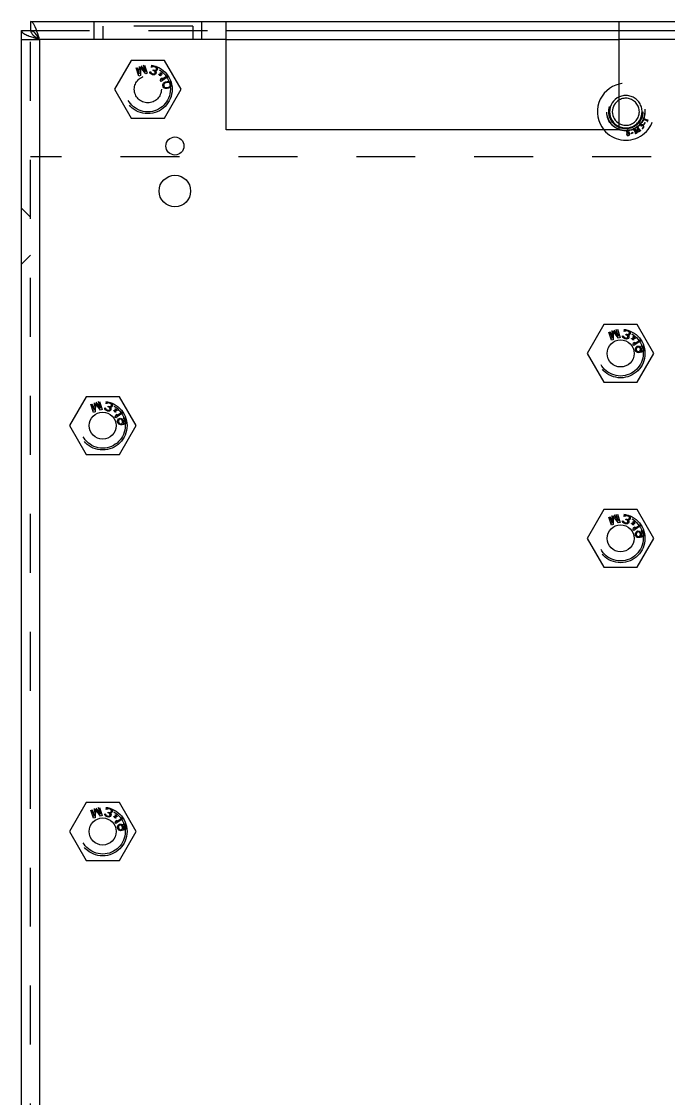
# Model space of a CAD drawing. Header units: millimetres. Extents: x 0 to 1189, y 25 to 866.
# Drawn here: x 699.5 to 771.2, y 483.4 to 602.8 of the extents above; entities that cross this region are included whole.
import ezdxf

# ---------------------------------------------------------------- set-up
doc = ezdxf.new("R2010")
doc.units = ezdxf.units.MM
doc.header["$LTSCALE"] = 65.395
doc.linetypes.add('HIDDEN', pattern=[0.2, 0.1, -0.1])
doc.layers.get('0').update_dxf_attribs({"linetype": 'CONTINUOUS'})
doc.layers.add('02___PRT_ALL_AXES', color=7, linetype='CONTINUOUS')
doc.layers.add('DEFAULT_2', color=8, linetype='HIDDEN')

msp = doc.modelspace()

# ---------------------------------------------------------------- linework, layer by layer
at = {"color": 7, "linetype": 'Continuous'}
for p, q in [((700.481, 602.766), (700.481, 601.766)), ((699.481, 601.766), (700.481, 601.766)), ((722.161, 601.766), (765.761, 601.766)), ((722.161, 600.766), (765.761, 600.766)), ((764.054, 569.166), (762.206, 565.966)), ((767.749, 569.166), (764.054, 569.166)), ((769.596, 565.966), (767.749, 569.166)), ((762.206, 565.966), (764.054, 562.766)), ((767.749, 562.766), (769.596, 565.966)), ((764.054, 562.766), (767.749, 562.766)), ((706.634, 561.166), (704.786, 557.966)), ((710.329, 561.166), (706.634, 561.166)), ((712.176, 557.966), (710.329, 561.166)), ((704.786, 557.966), (706.634, 554.766)), ((710.329, 554.766), (712.176, 557.966)), ((706.634, 554.766), (710.329, 554.766)), ((764.054, 548.666), (762.206, 545.466)), ((767.749, 548.666), (764.054, 548.666)), ((769.596, 545.466), (767.749, 548.666)), ((762.206, 545.466), (764.054, 542.266)), ((767.749, 542.266), (769.596, 545.466)), ((764.054, 542.266), (767.749, 542.266)), ((706.634, 516.166), (704.786, 512.966)), ((710.329, 516.166), (706.634, 516.166)), ((712.176, 512.966), (710.329, 516.166)), ((704.786, 512.966), (706.634, 509.766)), ((710.329, 509.766), (712.176, 512.966)), ((706.634, 509.766), (710.329, 509.766))]:
    msp.add_line(p, q, dxfattribs=at)
at = {"color": 3, "linetype": 'Continuous'}
for p, q in [((700.481, 602.766), (1112.481, 602.766)), ((722.161, 590.766), (722.161, 602.766)), ((765.761, 590.766), (765.761, 602.766)), ((699.481, 345.466), (699.481, 601.766)), ((701.481, 600.766), (701.481, 346.466)), ((722.161, 600.766), (701.481, 600.766)), ((887.011, 600.766), (765.761, 600.766)), ((765.761, 590.766), (722.161, 590.766))]:
    msp.add_line(p, q, dxfattribs=at)
for centre, radius in [((716.481, 588.966), 1), ((716.481, 583.966), 1.75), ((765.901, 565.966), 1.5), ((708.481, 557.966), 1.5), ((765.901, 545.466), 1.5), ((708.481, 512.966), 1.5)]:
    msp.add_circle(centre, radius, dxfattribs=at)
at = {"color": 7, "linetype": 'Continuous'}
for radius, start, end in [(3.15, 103.24052, 219.52251), (1.8, 113.65327, 246.34313), (1.5, 118.69873, 241.30127)]:
    msp.add_arc((766.481, 592.766), radius, start, end, dxfattribs=at)
at = {"color": 3, "linetype": 'Continuous'}
for points, knots in [([(700.731, 602.614), (700.712, 602.637), (700.646, 602.71), (700.55, 602.766), (700.481, 602.766)], [0, 0, 0, 0, 0.3058662, 1, 1, 1, 1]), ([(700.981, 602.181), (700.961, 602.225), (700.89, 602.376), (700.807, 602.523), (700.731, 602.614)], [0, 0, 0, 0, 0.2909742, 1, 1, 1, 1]), ([(701.481, 600.766), (701.44, 600.897), (701.287, 601.373), (701.13, 601.849), (700.981, 602.181)], [0, 0, 0, 0, 0.2731107, 1, 1, 1, 1]), ([(699.481, 601.766), (699.481, 601.669), (699.681, 601.439), (699.915, 601.335), (700.067, 601.266)], [0, 0, 0, 0, 0.3690357, 1, 1, 1, 1]), ([(700.067, 601.266), (700.115, 601.245), (700.328, 601.154), (700.546, 601.075), (700.716, 601.016)], [0, 0, 0, 0, 0.2276385, 1, 1, 1, 1]), ([(700.716, 601.016), (700.777, 600.995), (701.032, 600.909), (701.287, 600.828), (701.481, 600.766)], [0, 0, 0, 0, 0.2422696, 1, 1, 1, 1])]:
    msp.add_open_spline(points, degree=3, knots=knots, dxfattribs=at)
at = {"color": 7, "linetype": 'Continuous'}
for points, knots in [([(700.481, 601.766), (700.481, 601.573), (700.838, 601.153), (701.238, 600.921), (701.481, 600.766)], [0, 0, 0, 0, 0.4008803, 1, 1, 1, 1]), ([(701.481, 600.766), (701.326, 601.01), (701.095, 601.41), (700.674, 601.766), (700.481, 601.766)], [0, 0, 0, 0, 0.5991198, 1, 1, 1, 1])]:
    msp.add_open_spline(points, degree=3, knots=knots, dxfattribs=at)
at = {"layer": '02___PRT_ALL_AXES', "color": 8, "linetype": 'HIDDEN'}
msp.add_circle((713.481, 595.255), 1.5, dxfattribs=at)
at = {"layer": '02___PRT_ALL_AXES', "color": 7, "linetype": 'Continuous'}
for centre in [(765.901, 565.966), (708.481, 557.966), (765.901, 545.466), (708.481, 512.966)]:
    msp.add_circle(centre, 1.5, dxfattribs=at)
at = {"layer": 'DEFAULT_2', "color": 8, "linetype": 'HIDDEN'}
for p, q in [((707.481, 602.766), (707.481, 600.766)), ((708.481, 602.266), (708.481, 600.766)), ((718.481, 602.266), (708.481, 602.266)), ((718.481, 602.266), (718.481, 600.766)), ((719.481, 600.766), (719.481, 602.766)), ((699.481, 600.766), (700.481, 600.766)), ((700.481, 345.466), (700.481, 601.766)), ((700.481, 601.766), (722.161, 601.766)), ((700.481, 600.766), (701.481, 600.766)), ((765.761, 601.766), (887.011, 601.766)), ((711.634, 598.455), (709.786, 595.255)), ((715.329, 598.455), (711.634, 598.455)), ((717.176, 595.255), (715.329, 598.455)), ((712.477, 596.715), (712.18, 597.621)), ((712.293, 597.679), (712.53, 596.956)), ((712.53, 596.956), (712.562, 597.793)), ((712.674, 597.719), (712.655, 596.773)), ((713.249, 596.967), (712.674, 597.719)), ((712.721, 597.845), (713.242, 597.189)), ((713.242, 597.189), (713.005, 597.912)), ((713.131, 597.932), (713.427, 597.026)), ((713.427, 597.026), (713.249, 596.967)), ((713.702, 597.12), (713.707, 597.208)), ((713.757, 597.015), (713.702, 597.12)), ((713.707, 597.208), (713.807, 597.177)), ((713.824, 596.95), (713.757, 597.015)), ((713.807, 597.177), (713.828, 597.104)), ((713.828, 597.104), (713.875, 597.045)), ((713.843, 597.723), (713.881, 597.778)), ((713.942, 597.692), (713.843, 597.723)), ((713.875, 597.045), (713.969, 596.994)), ((713.881, 597.778), (713.94, 597.826)), ((713.94, 597.826), (714.012, 597.849)), ((713.974, 597.727), (713.942, 597.692)), ((714.027, 597.755), (713.974, 597.727)), ((714.012, 597.849), (714.104, 597.865)), ((714.073, 597.764), (714.027, 597.755)), ((714.068, 597.32), (714.093, 597.401)), ((714.148, 597.296), (714.068, 597.32)), ((714.179, 597.753), (714.073, 597.764)), ((714.093, 597.401), (714.173, 597.377)), ((714.104, 597.865), (714.184, 597.862)), ((714.255, 597.219), (714.148, 597.296)), ((714.173, 597.377), (714.298, 597.361)), ((714.298, 597.717), (714.179, 597.753)), ((714.226, 596.983), (714.285, 597.031)), ((714.282, 597.166), (714.255, 597.219)), ((714.297, 597.072), (714.282, 597.166)), ((714.285, 597.031), (714.297, 597.072)), ((714.392, 597.666), (714.298, 597.717)), ((714.298, 597.361), (714.371, 597.383)), ((714.432, 597.298), (714.32, 597.288)), ((714.32, 597.288), (714.381, 597.202)), ((714.385, 597.001), (714.34, 596.926)), ((714.354, 597.81), (714.423, 597.768)), ((714.371, 597.383), (714.435, 597.453)), ((714.381, 597.202), (714.402, 597.129)), ((714.397, 597.042), (714.385, 597.001)), ((714.425, 597.634), (714.392, 597.666)), ((714.402, 597.129), (714.397, 597.042)), ((714.423, 597.768), (714.49, 597.703)), ((714.453, 597.581), (714.425, 597.634)), ((714.49, 597.347), (714.432, 597.298)), ((714.435, 597.453), (714.46, 597.534)), ((714.46, 597.534), (714.453, 597.581)), ((714.49, 597.703), (714.537, 597.644)), ((714.535, 597.422), (714.49, 597.347)), ((714.56, 597.504), (714.535, 597.422)), ((714.537, 597.644), (714.559, 597.571)), ((714.559, 597.571), (714.56, 597.504)), ((714.871, 597.116), (714.901, 597.118)), ((714.882, 596.938), (714.871, 597.116)), ((714.901, 597.118), (714.91, 596.97)), ((714.91, 596.97), (715.008, 597.082)), ((715.039, 597.055), (714.941, 596.943)), ((715.008, 597.082), (715.039, 597.055)), ((712.655, 596.773), (712.477, 596.715)), ((713.958, 596.887), (713.824, 596.95)), ((713.997, 596.874), (713.958, 596.887)), ((713.969, 596.994), (714.048, 596.97)), ((714.143, 596.852), (713.997, 596.874)), ((714.048, 596.97), (714.154, 596.96)), ((714.235, 596.869), (714.143, 596.852)), ((714.154, 596.96), (714.226, 596.983)), ((714.34, 596.926), (714.235, 596.869)), ((714.704, 596.923), (714.882, 596.938)), ((714.706, 596.893), (714.704, 596.923)), ((714.854, 596.906), (714.706, 596.893)), ((714.757, 596.793), (714.854, 596.906)), ((714.788, 596.766), (714.757, 596.793)), ((714.886, 596.878), (714.788, 596.766)), ((714.872, 596.232), (714.922, 596.42)), ((714.944, 596.13), (714.872, 596.232)), ((714.895, 596.73), (714.886, 596.878)), ((714.924, 596.732), (714.895, 596.73)), ((715.092, 596.925), (714.914, 596.91)), ((714.914, 596.91), (714.924, 596.732)), ((714.922, 596.42), (715.061, 596.518)), ((714.941, 596.943), (715.09, 596.955)), ((715.759, 596.704), (714.944, 596.13)), ((715.011, 596.33), (715.69, 596.807)), ((715.061, 596.518), (715.011, 596.33)), ((715.09, 596.955), (715.092, 596.925)), ((715.133, 595.753), (715.173, 595.869)), ((715.173, 595.869), (715.221, 595.944)), ((715.221, 595.944), (715.295, 596.003)), ((715.27, 595.826), (715.242, 595.756)), ((715.376, 595.936), (715.27, 595.826)), ((715.295, 596.003), (715.353, 596.037)), ((715.353, 596.037), (715.452, 596.081)), ((715.496, 595.984), (715.376, 595.936)), ((715.452, 596.081), (715.639, 596.123)), ((715.641, 596.017), (715.496, 595.984)), ((715.639, 596.123), (715.748, 596.126)), ((715.77, 596.024), (715.641, 596.017)), ((715.748, 596.126), (715.814, 596.119)), ((715.913, 595.971), (715.77, 596.024)), ((715.814, 596.119), (715.907, 596.097)), ((715.907, 596.097), (715.983, 596.05)), ((715.968, 595.919), (715.913, 595.971)), ((716.012, 595.822), (715.968, 595.919)), ((715.983, 596.05), (716.068, 595.963)), ((716.014, 595.716), (716.012, 595.822)), ((716.068, 595.963), (716.116, 595.845)), ((716.116, 595.845), (716.122, 595.719)), ((709.786, 595.255), (711.634, 592.055)), ((715.14, 595.627), (715.133, 595.753)), ((715.188, 595.509), (715.14, 595.627)), ((715.273, 595.422), (715.188, 595.509)), ((715.242, 595.756), (715.244, 595.65)), ((715.244, 595.65), (715.287, 595.553)), ((715.349, 595.375), (715.273, 595.422)), ((715.287, 595.553), (715.343, 595.501)), ((715.329, 592.055), (717.176, 595.255)), ((715.343, 595.501), (715.485, 595.448)), ((715.441, 595.353), (715.349, 595.375)), ((715.508, 595.346), (715.441, 595.353)), ((715.485, 595.448), (715.614, 595.455)), ((715.616, 595.349), (715.508, 595.346)), ((715.614, 595.455), (715.76, 595.488)), ((715.803, 595.391), (715.616, 595.349)), ((715.76, 595.488), (715.88, 595.536)), ((715.903, 595.435), (715.803, 595.391)), ((715.88, 595.536), (715.986, 595.646)), ((715.96, 595.469), (715.903, 595.435)), ((716.034, 595.528), (715.96, 595.469)), ((715.986, 595.646), (716.014, 595.716)), ((716.083, 595.603), (716.034, 595.528)), ((716.122, 595.719), (716.083, 595.603)), ((711.634, 592.055), (715.329, 592.055)), ((767.713, 591.11), (767.788, 590.629)), ((767.835, 590.509), (767.75, 591.045)), ((767.75, 591.045), (767.969, 590.682)), ((768.025, 590.723), (767.812, 591.077)), ((767.824, 591.147), (767.867, 591.186)), ((767.867, 591.186), (767.859, 591.198)), ((767.994, 591.202), (768.012, 591.208)), ((768.171, 591.154), (768.19, 591.15)), ((768.393, 592.03), (768.381, 592.003)), ((768.875, 591.83), (768.393, 592.03)), ((768.46, 591.82), (768.437, 591.947)), ((768.437, 591.947), (768.852, 591.775)), ((768.439, 591.815), (768.46, 591.82)), ((768.595, 591.568), (768.481, 591.385)), ((768.481, 591.385), (768.514, 591.365)), ((768.514, 591.365), (768.628, 591.548)), ((768.628, 591.548), (768.595, 591.568)), ((768.872, 591.732), (768.862, 591.685)), ((768.862, 591.685), (768.875, 591.679)), ((768.943, 591.882), (768.921, 591.846)), ((768.957, 591.876), (768.943, 591.882)), ((766.585, 590.302), (766.573, 590.301)), ((766.573, 590.301), (766.577, 590.165)), ((766.839, 590.602), (766.851, 590.602)), ((766.851, 590.602), (766.844, 590.706)), ((767.272, 590.469), (767.065, 590.407)), ((767.065, 590.407), (767.077, 590.369)), ((767.077, 590.369), (767.283, 590.432)), ((767.236, 590.823), (767.244, 590.811)), ((767.244, 590.811), (767.32, 590.845)), ((767.283, 590.432), (767.272, 590.469)), ((767.32, 590.845), (767.567, 590.434)), ((767.59, 590.447), (767.348, 590.849)), ((767.348, 590.849), (767.835, 590.509)), ((767.788, 590.629), (767.382, 590.911)), ((767.55, 590.37), (767.511, 590.336)), ((767.511, 590.336), (767.519, 590.324)), ((767.713, 590.458), (767.637, 590.422)), ((767.721, 590.445), (767.713, 590.458)), ((767.967, 590.623), (767.926, 590.586)), ((767.926, 590.586), (767.933, 590.573)), ((768.148, 590.72), (768.074, 590.693)), ((768.156, 590.708), (768.148, 590.72)), ((768.281, 590.919), (768.287, 590.902)), ((887.011, 587.766), (700.481, 587.766)), ((700.481, 581.066), (699.481, 582.066)), ((700.481, 576.866), (699.481, 575.866)), ((764.713, 568.391), (764.95, 567.667)), ((764.95, 567.667), (764.982, 568.505)), ((765.094, 568.431), (765.075, 567.485)), ((765.669, 567.679), (765.094, 568.431)), ((765.141, 568.557), (765.662, 567.901)), ((765.662, 567.901), (765.425, 568.624)), ((765.551, 568.644), (765.847, 567.738)), ((766.263, 568.434), (766.301, 568.489)), ((766.362, 568.404), (766.263, 568.434)), ((766.301, 568.489), (766.36, 568.538)), ((766.36, 568.538), (766.432, 568.561)), ((766.394, 568.439), (766.362, 568.404)), ((766.447, 568.467), (766.394, 568.439)), ((766.432, 568.561), (766.524, 568.577)), ((766.493, 568.475), (766.447, 568.467)), ((766.599, 568.465), (766.493, 568.475)), ((766.524, 568.577), (766.604, 568.573)), ((766.718, 568.429), (766.599, 568.465)), ((766.812, 568.378), (766.718, 568.429)), ((766.774, 568.521), (766.843, 568.48)), ((766.845, 568.345), (766.812, 568.378)), ((766.843, 568.48), (766.91, 568.415)), ((766.873, 568.293), (766.845, 568.345)), ((766.91, 568.415), (766.957, 568.356)), ((766.957, 568.356), (766.979, 568.283)), ((764.897, 567.426), (764.6, 568.332)), ((765.075, 567.485), (764.897, 567.426)), ((765.847, 567.738), (765.669, 567.679)), ((766.122, 567.832), (766.127, 567.92)), ((766.177, 567.726), (766.122, 567.832)), ((766.127, 567.92), (766.227, 567.889)), ((766.244, 567.661), (766.177, 567.726)), ((766.227, 567.889), (766.248, 567.816)), ((766.378, 567.598), (766.244, 567.661)), ((766.248, 567.816), (766.295, 567.757)), ((766.295, 567.757), (766.389, 567.706)), ((766.417, 567.586), (766.378, 567.598)), ((766.389, 567.706), (766.468, 567.682)), ((766.563, 567.564), (766.417, 567.586)), ((766.468, 567.682), (766.574, 567.672)), ((766.488, 568.032), (766.513, 568.113)), ((766.568, 568.007), (766.488, 568.032)), ((766.513, 568.113), (766.593, 568.089)), ((766.655, 567.58), (766.563, 567.564)), ((766.675, 567.93), (766.568, 568.007)), ((766.574, 567.672), (766.646, 567.694)), ((766.593, 568.089), (766.718, 568.073)), ((766.646, 567.694), (766.705, 567.743)), ((766.76, 567.637), (766.655, 567.58)), ((766.702, 567.877), (766.675, 567.93)), ((766.717, 567.784), (766.702, 567.877)), ((766.705, 567.743), (766.717, 567.784)), ((766.718, 568.073), (766.791, 568.095)), ((766.852, 568.01), (766.74, 568)), ((766.74, 568), (766.801, 567.914)), ((766.805, 567.713), (766.76, 567.637)), ((766.791, 568.095), (766.855, 568.164)), ((766.801, 567.914), (766.822, 567.841)), ((766.817, 567.753), (766.805, 567.713)), ((766.822, 567.841), (766.817, 567.753)), ((766.91, 568.059), (766.852, 568.01)), ((766.855, 568.164), (766.88, 568.246)), ((766.88, 568.246), (766.873, 568.293)), ((766.955, 568.134), (766.91, 568.059)), ((766.98, 568.215), (766.955, 568.134)), ((766.979, 568.283), (766.98, 568.215)), ((767.124, 567.635), (767.302, 567.649)), ((767.126, 567.605), (767.124, 567.635)), ((767.274, 567.617), (767.126, 567.605)), ((767.177, 567.505), (767.274, 567.617)), ((767.208, 567.477), (767.177, 567.505)), ((767.306, 567.59), (767.208, 567.477)), ((767.291, 567.828), (767.321, 567.83)), ((767.302, 567.649), (767.291, 567.828)), ((767.315, 567.441), (767.306, 567.59)), ((767.344, 567.444), (767.315, 567.441)), ((767.321, 567.83), (767.33, 567.682)), ((767.33, 567.682), (767.428, 567.794)), ((767.512, 567.637), (767.334, 567.622)), ((767.334, 567.622), (767.344, 567.444)), ((767.342, 567.132), (767.481, 567.23)), ((767.459, 567.767), (767.361, 567.654)), ((767.361, 567.654), (767.51, 567.666)), ((768.179, 567.415), (767.364, 566.842)), ((767.428, 567.794), (767.459, 567.767)), ((767.431, 567.042), (768.11, 567.519)), ((767.481, 567.23), (767.431, 567.042)), ((767.51, 567.666), (767.512, 567.637)), ((767.292, 566.944), (767.342, 567.132)), ((767.364, 566.842), (767.292, 566.944)), ((767.544, 566.506), (767.584, 566.621)), ((767.546, 566.399), (767.544, 566.506)), ((767.569, 566.298), (767.546, 566.399)), ((767.613, 566.201), (767.569, 566.298)), ((767.584, 566.621), (767.653, 566.701)), ((767.698, 566.113), (767.613, 566.201)), ((767.653, 566.509), (767.646, 566.443)), ((767.646, 566.443), (767.677, 566.301)), ((767.653, 566.701), (767.748, 566.765)), ((767.68, 566.579), (767.653, 566.509)), ((767.677, 566.301), (767.712, 566.244)), ((767.734, 566.634), (767.68, 566.579)), ((767.794, 566.071), (767.698, 566.113)), ((767.712, 566.244), (767.767, 566.193)), ((767.791, 566.668), (767.734, 566.634)), ((767.748, 566.765), (767.831, 566.783)), ((767.767, 566.193), (767.838, 566.166)), ((767.833, 566.677), (767.791, 566.668)), ((767.907, 566.053), (767.794, 566.071)), ((767.831, 566.783), (767.944, 566.766)), ((767.9, 566.671), (767.833, 566.677)), ((767.838, 566.166), (767.905, 566.16)), ((767.971, 566.644), (767.9, 566.671)), ((767.905, 566.16), (767.947, 566.169)), ((768.057, 566.066), (767.907, 566.053)), ((767.944, 566.766), (768.041, 566.724)), ((767.947, 566.169), (768.005, 566.203)), ((768.026, 566.592), (767.971, 566.644)), ((768.005, 566.203), (768.058, 566.258)), ((768.061, 566.536), (768.026, 566.592)), ((768.041, 566.724), (768.126, 566.636)), ((768.203, 566.098), (768.057, 566.066)), ((768.058, 566.258), (768.086, 566.328)), ((768.093, 566.394), (768.061, 566.536)), ((768.086, 566.328), (768.093, 566.394)), ((768.126, 566.636), (768.169, 566.539)), ((768.194, 566.331), (768.138, 566.19)), ((768.138, 566.19), (768.18, 566.2)), ((768.169, 566.539), (768.192, 566.437)), ((768.18, 566.2), (768.3, 566.248)), ((768.192, 566.437), (768.194, 566.331)), ((768.343, 566.151), (768.203, 566.098)), ((768.257, 566.73), (768.234, 566.831)), ((768.234, 566.831), (768.301, 566.825)), ((768.329, 566.703), (768.257, 566.73)), ((768.3, 566.248), (768.358, 566.282)), ((768.301, 566.825), (768.398, 566.782)), ((768.384, 566.651), (768.329, 566.703)), ((768.438, 566.215), (768.343, 566.151)), ((768.358, 566.282), (768.411, 566.337)), ((768.418, 566.595), (768.384, 566.651)), ((768.398, 566.782), (768.483, 566.695)), ((768.411, 566.337), (768.439, 566.407)), ((768.446, 566.473), (768.418, 566.595)), ((768.507, 566.295), (768.438, 566.215)), ((768.439, 566.407), (768.446, 566.473)), ((768.483, 566.695), (768.526, 566.599)), ((768.547, 566.41), (768.507, 566.295)), ((768.545, 566.515), (768.547, 566.41)), ((707.477, 559.426), (707.18, 560.332)), ((707.293, 560.391), (707.53, 559.667)), ((707.53, 559.667), (707.562, 560.505)), ((707.674, 560.431), (707.655, 559.485)), ((708.249, 559.679), (707.674, 560.431)), ((707.721, 560.557), (708.242, 559.901)), ((708.242, 559.901), (708.005, 560.624)), ((708.131, 560.644), (708.427, 559.738)), ((708.843, 560.434), (708.881, 560.489)), ((708.942, 560.404), (708.843, 560.434)), ((708.881, 560.489), (708.94, 560.538)), ((708.94, 560.538), (709.012, 560.561)), ((708.974, 560.439), (708.942, 560.404)), ((709.027, 560.467), (708.974, 560.439)), ((709.012, 560.561), (709.104, 560.577)), ((709.073, 560.475), (709.027, 560.467)), ((709.068, 560.032), (709.093, 560.113)), ((709.148, 560.007), (709.068, 560.032)), ((709.179, 560.465), (709.073, 560.475)), ((709.093, 560.113), (709.173, 560.089)), ((709.104, 560.577), (709.184, 560.573)), ((709.255, 559.93), (709.148, 560.007)), ((709.173, 560.089), (709.298, 560.073)), ((709.298, 560.429), (709.179, 560.465)), ((709.392, 560.378), (709.298, 560.429)), ((709.298, 560.073), (709.371, 560.095)), ((709.432, 560.01), (709.32, 560)), ((709.32, 560), (709.381, 559.914)), ((709.354, 560.521), (709.423, 560.48)), ((709.371, 560.095), (709.435, 560.164)), ((709.425, 560.345), (709.392, 560.378)), ((709.423, 560.48), (709.49, 560.415)), ((709.453, 560.293), (709.425, 560.345)), ((709.49, 560.059), (709.432, 560.01)), ((709.435, 560.164), (709.46, 560.246)), ((709.46, 560.246), (709.453, 560.293)), ((709.49, 560.415), (709.537, 560.356)), ((709.535, 560.134), (709.49, 560.059)), ((709.56, 560.215), (709.535, 560.134)), ((709.537, 560.356), (709.559, 560.283)), ((709.559, 560.283), (709.56, 560.215)), ((707.655, 559.485), (707.477, 559.426)), ((708.427, 559.738), (708.249, 559.679)), ((708.702, 559.832), (708.707, 559.92)), ((708.757, 559.726), (708.702, 559.832)), ((708.707, 559.92), (708.807, 559.889)), ((708.824, 559.661), (708.757, 559.726)), ((708.807, 559.889), (708.828, 559.816)), ((708.958, 559.598), (708.824, 559.661)), ((708.828, 559.816), (708.875, 559.757)), ((708.875, 559.757), (708.969, 559.706)), ((708.997, 559.586), (708.958, 559.598)), ((708.969, 559.706), (709.048, 559.682)), ((709.143, 559.564), (708.997, 559.586)), ((709.048, 559.682), (709.154, 559.672)), ((709.235, 559.58), (709.143, 559.564)), ((709.154, 559.672), (709.226, 559.694)), ((709.226, 559.694), (709.285, 559.743)), ((709.34, 559.637), (709.235, 559.58)), ((709.282, 559.877), (709.255, 559.93)), ((709.297, 559.784), (709.282, 559.877)), ((709.285, 559.743), (709.297, 559.784)), ((709.385, 559.713), (709.34, 559.637)), ((709.381, 559.914), (709.402, 559.841)), ((709.397, 559.753), (709.385, 559.713)), ((709.402, 559.841), (709.397, 559.753)), ((709.704, 559.635), (709.882, 559.649)), ((709.706, 559.605), (709.704, 559.635)), ((709.854, 559.617), (709.706, 559.605)), ((709.757, 559.505), (709.854, 559.617)), ((709.788, 559.477), (709.757, 559.505)), ((709.886, 559.59), (709.788, 559.477)), ((709.871, 559.828), (709.901, 559.83)), ((709.882, 559.649), (709.871, 559.828)), ((709.872, 558.944), (709.922, 559.132)), ((709.944, 558.842), (709.872, 558.944)), ((709.895, 559.441), (709.886, 559.59)), ((709.924, 559.444), (709.895, 559.441)), ((709.901, 559.83), (709.91, 559.682)), ((709.91, 559.682), (710.008, 559.794)), ((710.092, 559.637), (709.914, 559.622)), ((709.914, 559.622), (709.924, 559.444)), ((709.922, 559.132), (710.061, 559.23)), ((710.039, 559.767), (709.941, 559.654)), ((709.941, 559.654), (710.09, 559.666)), ((710.759, 559.415), (709.944, 558.842)), ((710.008, 559.794), (710.039, 559.767)), ((710.011, 559.042), (710.69, 559.519)), ((710.061, 559.23), (710.011, 559.042)), ((710.09, 559.666), (710.092, 559.637)), ((710.837, 558.73), (710.814, 558.831)), ((710.814, 558.831), (710.881, 558.825)), ((710.881, 558.825), (710.978, 558.782)), ((710.124, 558.506), (710.164, 558.621)), ((710.126, 558.399), (710.124, 558.506)), ((710.149, 558.298), (710.126, 558.399)), ((710.193, 558.201), (710.149, 558.298)), ((710.164, 558.621), (710.233, 558.701)), ((710.278, 558.113), (710.193, 558.201)), ((710.233, 558.509), (710.226, 558.443)), ((710.226, 558.443), (710.257, 558.301)), ((710.233, 558.701), (710.328, 558.765)), ((710.26, 558.579), (710.233, 558.509)), ((710.257, 558.301), (710.292, 558.244)), ((710.314, 558.634), (710.26, 558.579)), ((710.374, 558.071), (710.278, 558.113)), ((710.292, 558.244), (710.347, 558.193)), ((710.371, 558.668), (710.314, 558.634)), ((710.328, 558.765), (710.411, 558.783)), ((710.347, 558.193), (710.418, 558.166)), ((710.413, 558.677), (710.371, 558.668)), ((710.487, 558.053), (710.374, 558.071)), ((710.411, 558.783), (710.524, 558.766)), ((710.48, 558.671), (710.413, 558.677)), ((710.418, 558.166), (710.485, 558.16)), ((710.551, 558.644), (710.48, 558.671)), ((710.485, 558.16), (710.527, 558.169)), ((710.637, 558.066), (710.487, 558.053)), ((710.524, 558.766), (710.621, 558.724)), ((710.527, 558.169), (710.585, 558.203)), ((710.606, 558.592), (710.551, 558.644)), ((710.585, 558.203), (710.638, 558.258)), ((710.641, 558.536), (710.606, 558.592)), ((710.621, 558.724), (710.706, 558.636)), ((710.783, 558.098), (710.637, 558.066)), ((710.638, 558.258), (710.666, 558.328)), ((710.673, 558.394), (710.641, 558.536)), ((710.666, 558.328), (710.673, 558.394)), ((710.706, 558.636), (710.749, 558.539)), ((710.774, 558.331), (710.718, 558.19)), ((710.718, 558.19), (710.76, 558.2)), ((710.749, 558.539), (710.772, 558.437)), ((710.76, 558.2), (710.88, 558.248)), ((710.772, 558.437), (710.774, 558.331)), ((710.923, 558.151), (710.783, 558.098)), ((710.909, 558.703), (710.837, 558.73)), ((710.88, 558.248), (710.938, 558.282)), ((710.964, 558.651), (710.909, 558.703)), ((711.018, 558.215), (710.923, 558.151)), ((710.938, 558.282), (710.991, 558.337)), ((710.998, 558.595), (710.964, 558.651)), ((710.978, 558.782), (711.063, 558.695)), ((710.991, 558.337), (711.019, 558.407)), ((711.026, 558.473), (710.998, 558.595)), ((711.087, 558.295), (711.018, 558.215)), ((711.019, 558.407), (711.026, 558.473)), ((711.063, 558.695), (711.106, 558.599)), ((711.127, 558.41), (711.087, 558.295)), ((711.125, 558.515), (711.127, 558.41)), ((765.141, 548.057), (765.662, 547.401)), ((765.662, 547.401), (765.425, 548.124)), ((765.551, 548.144), (765.847, 547.238)), ((766.36, 548.038), (766.432, 548.061)), ((766.432, 548.061), (766.524, 548.077)), ((766.524, 548.077), (766.604, 548.073)), ((764.897, 546.926), (764.6, 547.832)), ((764.713, 547.891), (764.95, 547.167)), ((765.075, 546.985), (764.897, 546.926)), ((764.95, 547.167), (764.982, 548.005)), ((765.094, 547.931), (765.075, 546.985)), ((765.669, 547.179), (765.094, 547.931)), ((765.847, 547.238), (765.669, 547.179)), ((766.122, 547.332), (766.127, 547.42)), ((766.177, 547.226), (766.122, 547.332)), ((766.127, 547.42), (766.227, 547.389)), ((766.244, 547.161), (766.177, 547.226)), ((766.227, 547.389), (766.248, 547.316)), ((766.378, 547.098), (766.244, 547.161)), ((766.248, 547.316), (766.295, 547.257)), ((766.263, 547.934), (766.301, 547.989)), ((766.362, 547.904), (766.263, 547.934)), ((766.295, 547.257), (766.389, 547.206)), ((766.301, 547.989), (766.36, 548.038)), ((766.394, 547.939), (766.362, 547.904)), ((766.417, 547.086), (766.378, 547.098)), ((766.389, 547.206), (766.468, 547.182)), ((766.447, 547.967), (766.394, 547.939)), ((766.563, 547.064), (766.417, 547.086)), ((766.493, 547.975), (766.447, 547.967)), ((766.468, 547.182), (766.574, 547.172)), ((766.488, 547.532), (766.513, 547.613)), ((766.568, 547.507), (766.488, 547.532)), ((766.599, 547.965), (766.493, 547.975)), ((766.513, 547.613), (766.593, 547.589)), ((766.655, 547.08), (766.563, 547.064)), ((766.675, 547.43), (766.568, 547.507)), ((766.574, 547.172), (766.646, 547.194)), ((766.593, 547.589), (766.718, 547.573)), ((766.718, 547.929), (766.599, 547.965)), ((766.646, 547.194), (766.705, 547.243)), ((766.76, 547.137), (766.655, 547.08)), ((766.702, 547.377), (766.675, 547.43)), ((766.717, 547.284), (766.702, 547.377)), ((766.705, 547.243), (766.717, 547.284)), ((766.812, 547.878), (766.718, 547.929)), ((766.718, 547.573), (766.791, 547.595)), ((766.852, 547.51), (766.74, 547.5)), ((766.74, 547.5), (766.801, 547.414)), ((766.805, 547.213), (766.76, 547.137)), ((766.774, 548.021), (766.843, 547.98)), ((766.791, 547.595), (766.855, 547.664)), ((766.801, 547.414), (766.822, 547.341)), ((766.817, 547.253), (766.805, 547.213)), ((766.845, 547.845), (766.812, 547.878)), ((766.822, 547.341), (766.817, 547.253)), ((766.843, 547.98), (766.91, 547.915)), ((766.873, 547.793), (766.845, 547.845)), ((766.91, 547.559), (766.852, 547.51)), ((766.855, 547.664), (766.88, 547.746)), ((766.88, 547.746), (766.873, 547.793)), ((766.91, 547.915), (766.957, 547.856)), ((766.955, 547.634), (766.91, 547.559)), ((766.98, 547.715), (766.955, 547.634)), ((766.957, 547.856), (766.979, 547.783)), ((766.979, 547.783), (766.98, 547.715)), ((767.124, 547.135), (767.302, 547.149)), ((767.126, 547.105), (767.124, 547.135)), ((767.274, 547.117), (767.126, 547.105)), ((767.177, 547.005), (767.274, 547.117)), ((767.208, 546.977), (767.177, 547.005)), ((767.306, 547.09), (767.208, 546.977)), ((767.291, 547.328), (767.321, 547.33)), ((767.302, 547.149), (767.291, 547.328)), ((767.315, 546.941), (767.306, 547.09)), ((767.344, 546.944), (767.315, 546.941)), ((767.321, 547.33), (767.33, 547.182)), ((767.33, 547.182), (767.428, 547.294)), ((767.512, 547.137), (767.334, 547.122)), ((767.334, 547.122), (767.344, 546.944)), ((767.459, 547.267), (767.361, 547.154)), ((767.361, 547.154), (767.51, 547.166)), ((768.179, 546.915), (767.364, 546.342)), ((767.428, 547.294), (767.459, 547.267)), ((767.431, 546.542), (768.11, 547.019)), ((767.51, 547.166), (767.512, 547.137)), ((767.292, 546.444), (767.342, 546.632)), ((767.364, 546.342), (767.292, 546.444)), ((767.342, 546.632), (767.481, 546.73)), ((767.481, 546.73), (767.431, 546.542)), ((767.544, 546.006), (767.584, 546.121)), ((767.546, 545.899), (767.544, 546.006)), ((767.569, 545.798), (767.546, 545.899)), ((767.613, 545.701), (767.569, 545.798)), ((767.584, 546.121), (767.653, 546.201)), ((767.698, 545.613), (767.613, 545.701)), ((767.653, 546.009), (767.646, 545.943)), ((767.646, 545.943), (767.677, 545.801)), ((767.653, 546.201), (767.748, 546.265)), ((767.68, 546.079), (767.653, 546.009)), ((767.677, 545.801), (767.712, 545.744)), ((767.734, 546.134), (767.68, 546.079)), ((767.712, 545.744), (767.767, 545.693)), ((767.791, 546.168), (767.734, 546.134)), ((767.748, 546.265), (767.831, 546.283)), ((767.767, 545.693), (767.838, 545.666)), ((767.833, 546.177), (767.791, 546.168)), ((767.831, 546.283), (767.944, 546.266)), ((767.9, 546.171), (767.833, 546.177)), ((767.838, 545.666), (767.905, 545.66)), ((767.971, 546.144), (767.9, 546.171)), ((767.905, 545.66), (767.947, 545.669)), ((767.944, 546.266), (768.041, 546.224)), ((767.947, 545.669), (768.005, 545.703)), ((768.026, 546.092), (767.971, 546.144)), ((768.005, 545.703), (768.058, 545.758)), ((768.061, 546.036), (768.026, 546.092)), ((768.041, 546.224), (768.126, 546.136)), ((768.058, 545.758), (768.086, 545.828)), ((768.093, 545.894), (768.061, 546.036)), ((768.086, 545.828), (768.093, 545.894)), ((768.126, 546.136), (768.169, 546.039)), ((768.194, 545.831), (768.138, 545.69)), ((768.138, 545.69), (768.18, 545.7)), ((768.169, 546.039), (768.192, 545.937)), ((768.18, 545.7), (768.3, 545.748)), ((768.192, 545.937), (768.194, 545.831)), ((768.257, 546.23), (768.234, 546.331)), ((768.234, 546.331), (768.301, 546.325)), ((768.329, 546.203), (768.257, 546.23)), ((768.3, 545.748), (768.358, 545.782)), ((768.301, 546.325), (768.398, 546.282)), ((768.384, 546.151), (768.329, 546.203)), ((768.438, 545.715), (768.343, 545.651)), ((768.358, 545.782), (768.411, 545.837)), ((768.418, 546.095), (768.384, 546.151)), ((768.398, 546.282), (768.483, 546.195)), ((768.411, 545.837), (768.439, 545.907)), ((768.446, 545.973), (768.418, 546.095)), ((768.507, 545.795), (768.438, 545.715)), ((768.439, 545.907), (768.446, 545.973)), ((768.483, 546.195), (768.526, 546.099)), ((768.547, 545.91), (768.507, 545.795)), ((768.545, 546.015), (768.547, 545.91)), ((767.794, 545.571), (767.698, 545.613)), ((767.907, 545.553), (767.794, 545.571)), ((768.057, 545.566), (767.907, 545.553)), ((768.203, 545.598), (768.057, 545.566)), ((768.343, 545.651), (768.203, 545.598)), ((707.477, 514.426), (707.18, 515.332)), ((707.293, 515.391), (707.53, 514.667)), ((707.53, 514.667), (707.562, 515.505)), ((707.674, 515.431), (707.655, 514.485)), ((708.249, 514.679), (707.674, 515.431)), ((707.721, 515.557), (708.242, 514.901)), ((708.242, 514.901), (708.005, 515.624)), ((708.131, 515.644), (708.427, 514.738)), ((708.427, 514.738), (708.249, 514.679)), ((708.702, 514.832), (708.707, 514.92)), ((708.757, 514.726), (708.702, 514.832)), ((708.707, 514.92), (708.807, 514.889)), ((708.824, 514.661), (708.757, 514.726)), ((708.807, 514.889), (708.828, 514.816)), ((708.958, 514.598), (708.824, 514.661)), ((708.828, 514.816), (708.875, 514.757)), ((708.843, 515.434), (708.881, 515.489)), ((708.942, 515.404), (708.843, 515.434)), ((708.875, 514.757), (708.969, 514.706)), ((708.881, 515.489), (708.94, 515.538)), ((708.94, 515.538), (709.012, 515.561)), ((708.974, 515.439), (708.942, 515.404)), ((708.969, 514.706), (709.048, 514.682)), ((709.027, 515.467), (708.974, 515.439)), ((709.012, 515.561), (709.104, 515.577)), ((709.073, 515.475), (709.027, 515.467)), ((709.048, 514.682), (709.154, 514.672)), ((709.068, 515.032), (709.093, 515.113)), ((709.148, 515.007), (709.068, 515.032)), ((709.179, 515.465), (709.073, 515.475)), ((709.093, 515.113), (709.173, 515.089)), ((709.104, 515.577), (709.184, 515.573)), ((709.255, 514.93), (709.148, 515.007)), ((709.154, 514.672), (709.226, 514.694)), ((709.173, 515.089), (709.298, 515.073)), ((709.298, 515.429), (709.179, 515.465)), ((709.226, 514.694), (709.285, 514.743)), ((709.34, 514.637), (709.235, 514.58)), ((709.282, 514.877), (709.255, 514.93)), ((709.297, 514.784), (709.282, 514.877)), ((709.285, 514.743), (709.297, 514.784)), ((709.392, 515.378), (709.298, 515.429)), ((709.298, 515.073), (709.371, 515.095)), ((709.432, 515.01), (709.32, 515)), ((709.32, 515), (709.381, 514.914)), ((709.385, 514.713), (709.34, 514.637)), ((709.354, 515.521), (709.423, 515.48)), ((709.371, 515.095), (709.435, 515.164)), ((709.381, 514.914), (709.402, 514.841)), ((709.397, 514.753), (709.385, 514.713)), ((709.425, 515.345), (709.392, 515.378)), ((709.402, 514.841), (709.397, 514.753)), ((709.423, 515.48), (709.49, 515.415)), ((709.453, 515.293), (709.425, 515.345)), ((709.49, 515.059), (709.432, 515.01)), ((709.435, 515.164), (709.46, 515.246)), ((709.46, 515.246), (709.453, 515.293)), ((709.49, 515.415), (709.537, 515.356)), ((709.535, 515.134), (709.49, 515.059)), ((709.56, 515.215), (709.535, 515.134)), ((709.537, 515.356), (709.559, 515.283)), ((709.559, 515.283), (709.56, 515.215)), ((709.704, 514.635), (709.882, 514.649)), ((709.706, 514.605), (709.704, 514.635)), ((709.854, 514.617), (709.706, 514.605)), ((709.757, 514.505), (709.854, 514.617)), ((709.871, 514.828), (709.901, 514.83)), ((709.882, 514.649), (709.871, 514.828)), ((709.901, 514.83), (709.91, 514.682)), ((709.91, 514.682), (710.008, 514.794)), ((710.092, 514.637), (709.914, 514.622)), ((709.914, 514.622), (709.924, 514.444)), ((710.039, 514.767), (709.941, 514.654)), ((709.941, 514.654), (710.09, 514.666)), ((710.008, 514.794), (710.039, 514.767)), ((710.09, 514.666), (710.092, 514.637)), ((707.655, 514.485), (707.477, 514.426)), ((708.997, 514.586), (708.958, 514.598)), ((709.143, 514.564), (708.997, 514.586)), ((709.235, 514.58), (709.143, 514.564)), ((709.788, 514.477), (709.757, 514.505)), ((709.886, 514.59), (709.788, 514.477)), ((709.872, 513.944), (709.922, 514.132)), ((709.944, 513.842), (709.872, 513.944)), ((709.895, 514.441), (709.886, 514.59)), ((709.924, 514.444), (709.895, 514.441)), ((709.922, 514.132), (710.061, 514.23)), ((710.759, 514.415), (709.944, 513.842)), ((710.011, 514.042), (710.69, 514.519)), ((710.061, 514.23), (710.011, 514.042)), ((710.124, 513.506), (710.164, 513.621)), ((710.126, 513.399), (710.124, 513.506)), ((710.164, 513.621), (710.233, 513.701)), ((710.233, 513.509), (710.226, 513.443)), ((710.226, 513.443), (710.257, 513.301)), ((710.233, 513.701), (710.328, 513.765)), ((710.26, 513.579), (710.233, 513.509)), ((710.314, 513.634), (710.26, 513.579)), ((710.371, 513.668), (710.314, 513.634)), ((710.328, 513.765), (710.411, 513.783)), ((710.413, 513.677), (710.371, 513.668)), ((710.411, 513.783), (710.524, 513.766)), ((710.48, 513.671), (710.413, 513.677)), ((710.551, 513.644), (710.48, 513.671)), ((710.524, 513.766), (710.621, 513.724)), ((710.606, 513.592), (710.551, 513.644)), ((710.641, 513.536), (710.606, 513.592)), ((710.621, 513.724), (710.706, 513.636)), ((710.673, 513.394), (710.641, 513.536)), ((710.706, 513.636), (710.749, 513.539)), ((710.749, 513.539), (710.772, 513.437)), ((710.772, 513.437), (710.774, 513.331)), ((710.837, 513.73), (710.814, 513.831)), ((710.814, 513.831), (710.881, 513.825)), ((710.909, 513.703), (710.837, 513.73)), ((710.881, 513.825), (710.978, 513.782)), ((710.964, 513.651), (710.909, 513.703)), ((710.998, 513.595), (710.964, 513.651)), ((710.978, 513.782), (711.063, 513.695)), ((711.026, 513.473), (710.998, 513.595)), ((711.019, 513.407), (711.026, 513.473)), ((711.063, 513.695), (711.106, 513.599)), ((711.125, 513.515), (711.127, 513.41)), ((710.149, 513.298), (710.126, 513.399)), ((710.193, 513.201), (710.149, 513.298)), ((710.278, 513.113), (710.193, 513.201)), ((710.257, 513.301), (710.292, 513.244)), ((710.374, 513.071), (710.278, 513.113)), ((710.292, 513.244), (710.347, 513.193)), ((710.347, 513.193), (710.418, 513.166)), ((710.487, 513.053), (710.374, 513.071)), ((710.418, 513.166), (710.485, 513.16)), ((710.485, 513.16), (710.527, 513.169)), ((710.637, 513.066), (710.487, 513.053)), ((710.527, 513.169), (710.585, 513.203)), ((710.585, 513.203), (710.638, 513.258)), ((710.783, 513.098), (710.637, 513.066)), ((710.638, 513.258), (710.666, 513.328)), ((710.666, 513.328), (710.673, 513.394)), ((710.774, 513.331), (710.718, 513.19)), ((710.718, 513.19), (710.76, 513.2)), ((710.76, 513.2), (710.88, 513.248)), ((710.923, 513.151), (710.783, 513.098)), ((710.88, 513.248), (710.938, 513.282)), ((711.018, 513.215), (710.923, 513.151)), ((710.938, 513.282), (710.991, 513.337)), ((710.991, 513.337), (711.019, 513.407)), ((711.087, 513.295), (711.018, 513.215)), ((711.127, 513.41), (711.087, 513.295))]:
    msp.add_line(p, q, dxfattribs=at)
for centre, radius in [((713.481, 595.255), 2.7), ((713.481, 595.255), 2.5), ((713.481, 595.255), 1.5), ((766.481, 592.766), 2.125), ((766.481, 592.766), 2.1), ((766.481, 592.766), 1.9), ((765.901, 565.966), 2.7), ((765.901, 565.966), 2.5), ((708.481, 557.966), 2.7), ((708.481, 557.966), 2.5), ((765.901, 545.466), 2.7), ((765.901, 545.466), 2.5), ((708.481, 512.966), 2.7), ((708.481, 512.966), 2.5)]:
    msp.add_circle(centre, radius, dxfattribs=at)
for centre, radius, start, end in [((766.481, 592.766), 3.15, 219.52251, 103.24052), ((766.481, 592.766), 1.8, 270, 113.65327), ((766.481, 592.766), 1.5, 241.30127, 118.69873), ((766.481, 592.766), 1.8, 246.34313, 270), ((767.048, 592.385), 1.438, 297.53666, 301.08982)]:
    msp.add_arc(centre, radius, start, end, dxfattribs=at)
for points in [[(767.859, 591.198), (767.838, 591.184), (767.815, 591.169), (767.79, 591.154)], [(767.812, 591.077), (767.803, 591.092), (767.799, 591.104), (767.801, 591.114)], [(767.801, 591.114), (767.803, 591.124), (767.811, 591.134), (767.824, 591.147)], [(767.968, 591.311), (767.966, 591.279), (767.975, 591.243), (767.994, 591.202)], [(768.008, 591.402), (767.982, 591.373), (767.97, 591.343), (767.968, 591.311)], [(768.012, 591.208), (768, 591.235), (767.994, 591.262), (767.998, 591.288)], [(767.998, 591.288), (768.002, 591.314), (768.011, 591.336), (768.028, 591.354)], [(768.087, 591.445), (768.057, 591.441), (768.03, 591.427), (768.008, 591.402)], [(768.028, 591.354), (768.044, 591.373), (768.064, 591.383), (768.086, 591.385)], [(768.086, 591.385), (768.108, 591.387), (768.129, 591.38), (768.147, 591.364)], [(768.158, 591.428), (768.14, 591.444), (768.117, 591.449), (768.087, 591.445)], [(768.147, 591.364), (768.173, 591.341), (768.181, 591.288), (768.173, 591.206)], [(768.191, 591.365), (768.187, 591.391), (768.175, 591.412), (768.158, 591.428)], [(768.173, 591.206), (768.171, 591.188), (768.17, 591.171), (768.171, 591.154)], [(768.19, 591.15), (768.191, 591.181), (768.198, 591.205), (768.213, 591.222)], [(768.193, 591.262), (768.197, 591.304), (768.196, 591.338), (768.191, 591.365)], [(768.294, 591.315), (768.254, 591.315), (768.22, 591.297), (768.193, 591.262)], [(768.213, 591.222), (768.233, 591.244), (768.258, 591.253), (768.29, 591.25)], [(768.29, 591.25), (768.321, 591.247), (768.352, 591.233), (768.38, 591.208)], [(768.403, 591.27), (768.37, 591.301), (768.333, 591.315), (768.294, 591.315)], [(768.38, 591.208), (768.415, 591.177), (768.434, 591.14), (768.439, 591.098)], [(768.381, 592.003), (768.411, 591.927), (768.43, 591.864), (768.439, 591.815)], [(768.472, 591.124), (768.47, 591.182), (768.447, 591.231), (768.403, 591.27)], [(768.439, 591.098), (768.444, 591.055), (768.434, 591.02), (768.409, 590.993)], [(768.41, 590.964), (768.453, 591.012), (768.474, 591.065), (768.472, 591.124)], [(768.852, 591.775), (768.87, 591.767), (768.877, 591.753), (768.872, 591.732)], [(768.921, 591.846), (768.909, 591.827), (768.894, 591.822), (768.875, 591.83)], [(768.875, 591.679), (768.885, 591.709), (768.898, 591.742), (768.913, 591.779)], [(768.913, 591.779), (768.928, 591.815), (768.943, 591.847), (768.957, 591.876)], [(766.584, 590.676), (766.553, 590.644), (766.541, 590.607), (766.545, 590.565)], [(766.545, 590.565), (766.549, 590.53), (766.564, 590.501), (766.592, 590.477)], [(766.577, 590.165), (766.628, 590.142), (766.683, 590.133), (766.742, 590.14)], [(766.709, 590.731), (766.655, 590.726), (766.613, 590.706), (766.584, 590.676)], [(766.652, 590.198), (766.618, 590.223), (766.596, 590.257), (766.585, 590.302)], [(766.592, 590.599), (766.589, 590.624), (766.598, 590.647), (766.618, 590.668)], [(766.624, 590.546), (766.604, 590.561), (766.594, 590.579), (766.592, 590.599)], [(766.592, 590.477), (766.62, 590.453), (766.666, 590.429), (766.733, 590.403)], [(766.618, 590.668), (766.637, 590.689), (766.664, 590.702), (766.697, 590.705)], [(766.743, 590.49), (766.684, 590.513), (766.644, 590.531), (766.624, 590.546)], [(766.758, 590.166), (766.72, 590.162), (766.685, 590.172), (766.652, 590.198)], [(766.697, 590.705), (766.765, 590.713), (766.813, 590.678), (766.839, 590.602)], [(766.844, 590.706), (766.807, 590.728), (766.761, 590.737), (766.709, 590.731)], [(766.733, 590.403), (766.781, 590.384), (766.814, 590.367), (766.836, 590.351)], [(766.742, 590.14), (766.805, 590.146), (766.852, 590.167), (766.884, 590.202)], [(766.875, 590.425), (766.847, 590.444), (766.803, 590.466), (766.743, 590.49)], [(766.845, 590.207), (766.822, 590.183), (766.794, 590.17), (766.758, 590.166)], [(766.836, 590.351), (766.858, 590.335), (766.87, 590.313), (766.873, 590.287)], [(766.873, 590.287), (766.876, 590.257), (766.867, 590.231), (766.845, 590.207)], [(766.924, 590.33), (766.92, 590.374), (766.903, 590.406), (766.875, 590.425)], [(766.884, 590.202), (766.916, 590.236), (766.93, 590.28), (766.924, 590.33)], [(767.312, 590.866), (767.271, 590.841), (767.246, 590.827), (767.236, 590.823)], [(767.382, 590.911), (767.37, 590.902), (767.347, 590.886), (767.312, 590.866)], [(767.519, 590.324), (767.558, 590.35), (767.592, 590.371), (767.619, 590.387)], [(767.577, 590.403), (767.576, 590.396), (767.567, 590.385), (767.55, 590.37)], [(767.567, 590.434), (767.575, 590.421), (767.578, 590.41), (767.577, 590.403)], [(767.637, 590.422), (767.62, 590.415), (767.605, 590.422), (767.59, 590.447)], [(767.619, 590.387), (767.655, 590.409), (767.689, 590.428), (767.721, 590.445)], [(767.933, 590.573), (767.974, 590.6), (768.01, 590.623), (768.043, 590.643)], [(767.983, 590.649), (767.982, 590.641), (767.977, 590.633), (767.967, 590.623)], [(767.969, 590.682), (767.978, 590.666), (767.983, 590.655), (767.983, 590.649)], [(768.049, 590.693), (768.043, 590.697), (768.035, 590.707), (768.025, 590.723)], [(768.043, 590.643), (768.067, 590.657), (768.105, 590.679), (768.156, 590.708)], [(768.074, 590.693), (768.064, 590.689), (768.055, 590.689), (768.049, 590.693)], [(768.287, 590.939), (768.282, 590.934), (768.28, 590.927), (768.281, 590.919)], [(768.323, 590.955), (768.306, 590.952), (768.294, 590.946), (768.287, 590.939)], [(768.287, 590.902), (768.297, 590.893), (768.313, 590.893), (768.335, 590.903)], [(768.409, 590.993), (768.394, 590.975), (768.365, 590.962), (768.323, 590.955)], [(768.335, 590.903), (768.357, 590.913), (768.382, 590.933), (768.41, 590.964)]]:
    msp.add_open_spline(points, degree=3, dxfattribs=at)

doc.saveas('drawing.dxf')
